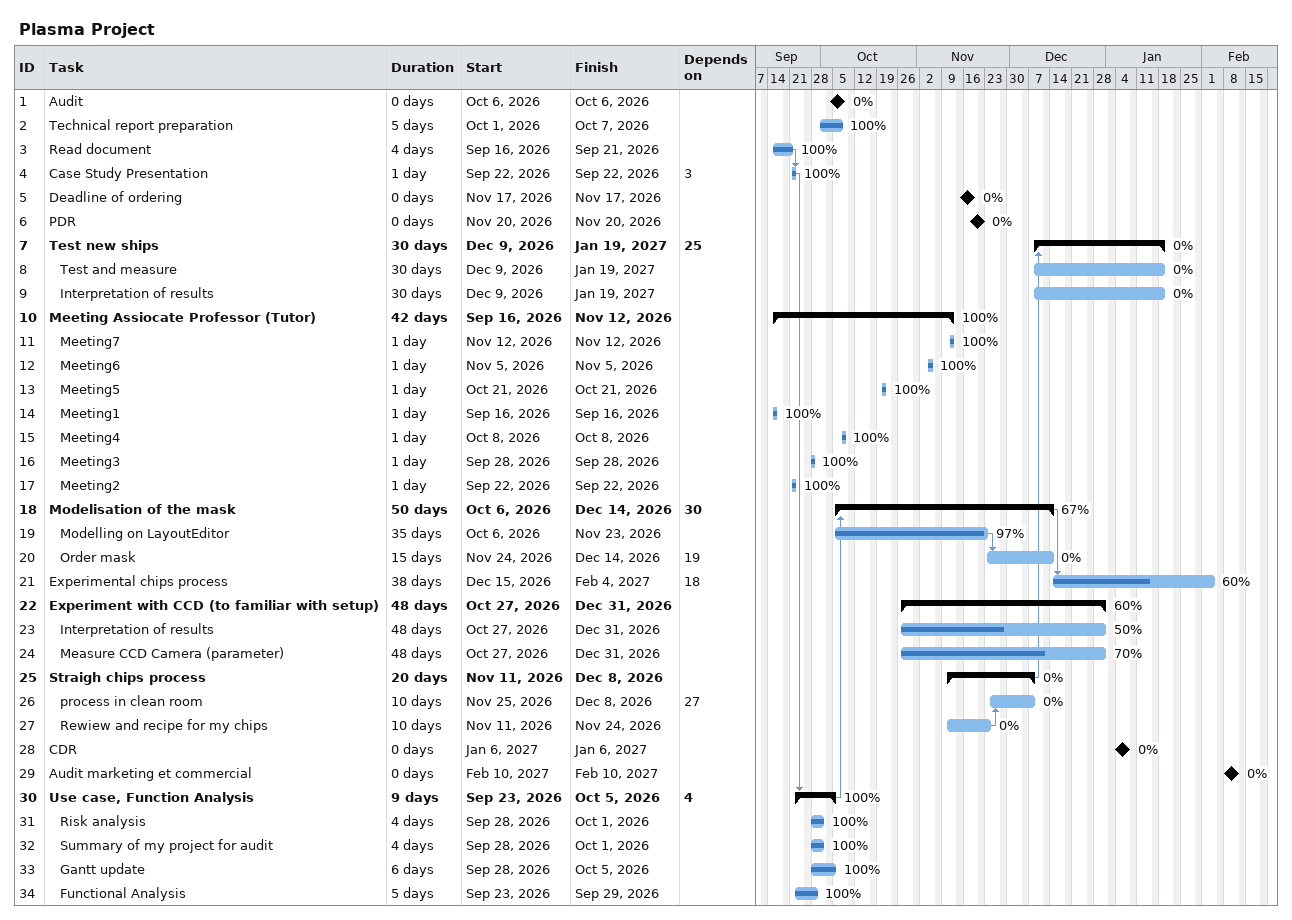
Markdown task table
Plasma Project

| ID | Level | Task | Duration | Start | Finish | Predecessors | % complete |
|---|---|---|---|---|---|---|---|
| 1 | 1 | Audit | 0d | 2026-10-06 | 2026-10-06 |  | 0 |
| 2 | 1 | Technical report preparation | 5d | 2026-10-01 | 2026-10-07 |  | 100 |
| 3 | 1 | Read document | 4d | 2026-09-16 | 2026-09-21 |  | 100 |
| 4 | 1 | Case Study Presentation | 1d | 2026-09-22 | 2026-09-22 | 3 | 100 |
| 5 | 1 | Deadline of ordering | 0d | 2026-11-17 | 2026-11-17 |  | 0 |
| 6 | 1 | PDR | 0d | 2026-11-20 | 2026-11-20 |  | 0 |
| 7 | 1 | **Test new ships** | 30d | 2026-12-09 | 2027-01-19 | 25 | 0 |
| 8 | 2 | Test and measure | 30d | 2026-12-09 | 2027-01-19 |  | 0 |
| 9 | 2 | Interpretation of results | 30d | 2026-12-09 | 2027-01-19 |  | 0 |
| 10 | 1 | **Meeting Assiocate Professor (Tutor)** | 42d | 2026-09-16 | 2026-11-12 |  | 100 |
| 11 | 2 | Meeting7 | 1d | 2026-11-12 | 2026-11-12 |  | 100 |
| 12 | 2 | Meeting6 | 1d | 2026-11-05 | 2026-11-05 |  | 100 |
| 13 | 2 | Meeting5 | 1d | 2026-10-21 | 2026-10-21 |  | 100 |
| 14 | 2 | Meeting1 | 1d | 2026-09-16 | 2026-09-16 |  | 100 |
| 15 | 2 | Meeting4 | 1d | 2026-10-08 | 2026-10-08 |  | 100 |
| 16 | 2 | Meeting3 | 1d | 2026-09-28 | 2026-09-28 |  | 100 |
| 17 | 2 | Meeting2 | 1d | 2026-09-22 | 2026-09-22 |  | 100 |
| 18 | 1 | **Modelisation of the mask** | 50d | 2026-10-06 | 2026-12-14 | 30 | 67 |
| 19 | 2 | Modelling on LayoutEditor | 35d | 2026-10-06 | 2026-11-23 |  | 97 |
| 20 | 2 | Order mask | 15d | 2026-11-24 | 2026-12-14 | 19 | 0 |
| 21 | 1 | Experimental chips process | 38d | 2026-12-15 | 2027-02-04 | 18 | 60 |
| 22 | 1 | **Experiment with CCD (to familiar with setup)** | 48d | 2026-10-27 | 2026-12-31 |  | 60 |
| 23 | 2 | Interpretation of results | 48d | 2026-10-27 | 2026-12-31 |  | 50 |
| 24 | 2 | Measure CCD Camera (parameter) | 48d | 2026-10-27 | 2026-12-31 |  | 70 |
| 25 | 1 | **Straigh chips process** | 20d | 2026-11-11 | 2026-12-08 |  | 0 |
| 26 | 2 | process in clean room | 10d | 2026-11-25 | 2026-12-08 | 27 | 0 |
| 27 | 2 | Rewiew and recipe for my chips | 10d | 2026-11-11 | 2026-11-24 |  | 0 |
| 28 | 1 | CDR | 0d | 2027-01-06 | 2027-01-06 |  | 0 |
| 29 | 1 | Audit marketing et commercial | 0d | 2027-02-10 | 2027-02-10 |  | 0 |
| 30 | 1 | **Use case, Function Analysis** | 9d | 2026-09-23 | 2026-10-05 | 4 | 100 |
| 31 | 2 | Risk analysis | 4d | 2026-09-28 | 2026-10-01 |  | 100 |
| 32 | 2 | Summary of my project for audit | 4d | 2026-09-28 | 2026-10-01 |  | 100 |
| 33 | 2 | Gantt update | 6d | 2026-09-28 | 2026-10-05 |  | 100 |
| 34 | 2 | Functional Analysis | 5d | 2026-09-23 | 2026-09-29 |  | 100 |
